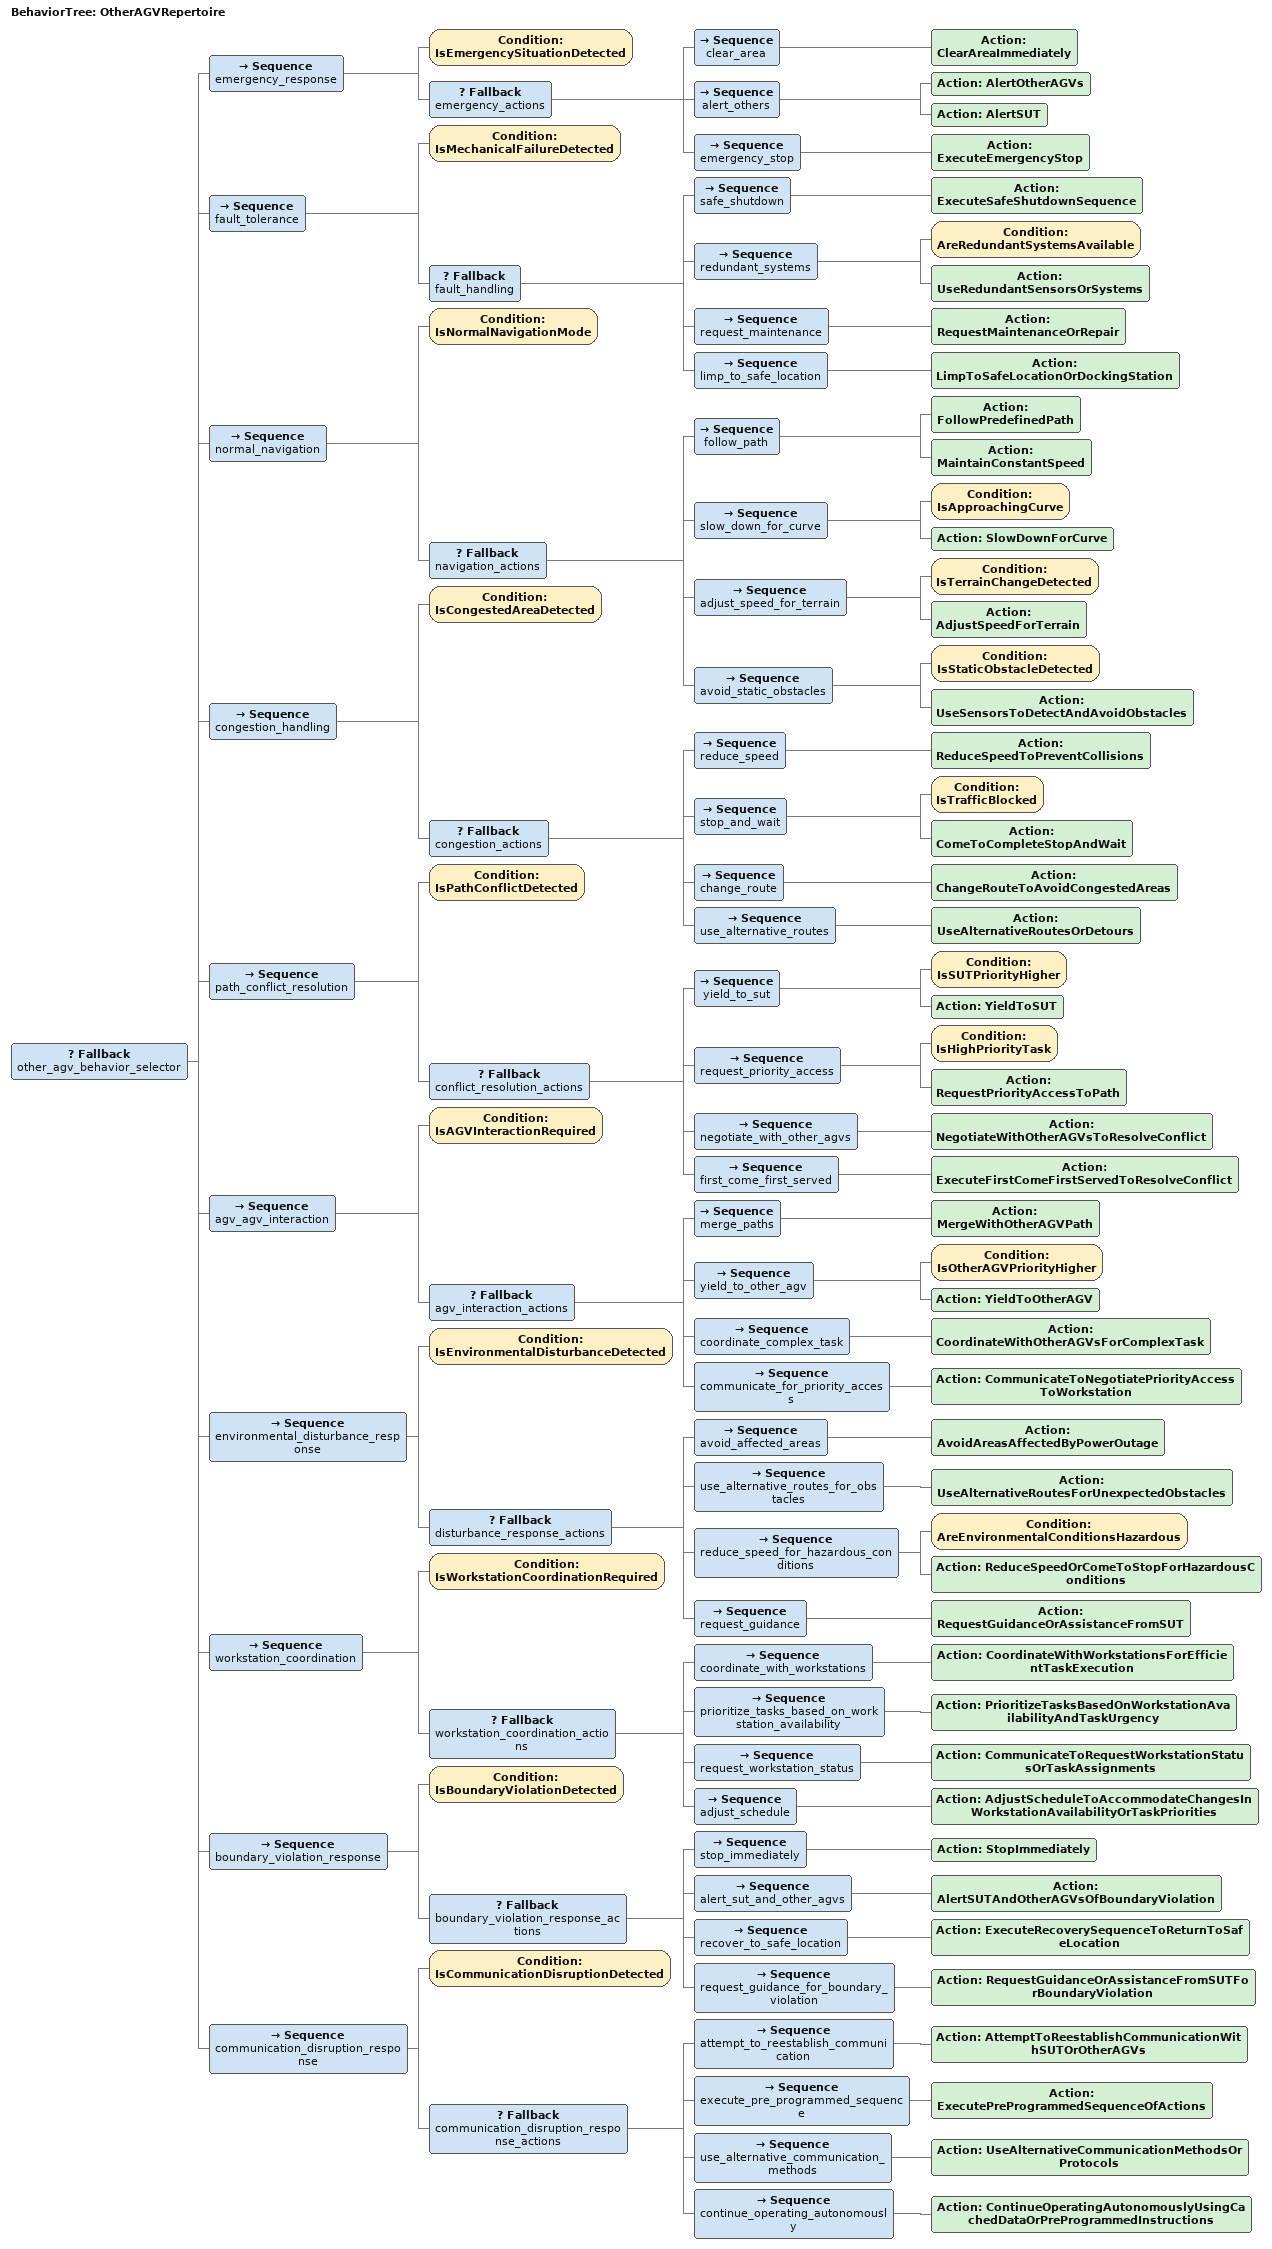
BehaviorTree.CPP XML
<root BTCPP_format="4">
  <BehaviorTree ID="OtherAGVRepertoire">
    <Fallback name="other_agv_behavior_selector">

      <!-- Dimension 5: Emergency Response -->
      <Sequence name="emergency_response">
        <Condition ID="IsEmergencySituationDetected"/>
        <Fallback name="emergency_actions">
          <Sequence name="clear_area">
            <Action ID="ClearAreaImmediately"/>
          </Sequence>
          <Sequence name="alert_others">
            <Action ID="AlertOtherAGVs"/>
            <Action ID="AlertSUT"/>
          </Sequence>
          <Sequence name="emergency_stop">
            <Action ID="ExecuteEmergencyStop"/>
          </Sequence>
        </Fallback>
      </Sequence>

      <!-- Dimension 4: Fault Tolerance -->
      <Sequence name="fault_tolerance">
        <Condition ID="IsMechanicalFailureDetected"/>
        <Fallback name="fault_handling">
          <Sequence name="safe_shutdown">
            <Action ID="ExecuteSafeShutdownSequence"/>
          </Sequence>
          <Sequence name="redundant_systems">
            <Condition ID="AreRedundantSystemsAvailable"/>
            <Action ID="UseRedundantSensorsOrSystems"/>
          </Sequence>
          <Sequence name="request_maintenance">
            <Action ID="RequestMaintenanceOrRepair"/>
          </Sequence>
          <Sequence name="limp_to_safe_location">
            <Action ID="LimpToSafeLocationOrDockingStation"/>
          </Sequence>
        </Fallback>
      </Sequence>

      <!-- Dimension 1: Normal Navigation -->
      <Sequence name="normal_navigation">
        <Condition ID="IsNormalNavigationMode"/>
        <Fallback name="navigation_actions">
          <Sequence name="follow_path">
            <Action ID="FollowPredefinedPath"/>
            <Action ID="MaintainConstantSpeed"/>
          </Sequence>
          <Sequence name="slow_down_for_curve">
            <Condition ID="IsApproachingCurve"/>
            <Action ID="SlowDownForCurve"/>
          </Sequence>
          <Sequence name="adjust_speed_for_terrain">
            <Condition ID="IsTerrainChangeDetected"/>
            <Action ID="AdjustSpeedForTerrain"/>
          </Sequence>
          <Sequence name="avoid_static_obstacles">
            <Condition ID="IsStaticObstacleDetected"/>
            <Action ID="UseSensorsToDetectAndAvoidObstacles"/>
          </Sequence>
        </Fallback>
      </Sequence>

      <!-- Dimension 2: Congestion Handling -->
      <Sequence name="congestion_handling">
        <Condition ID="IsCongestedAreaDetected"/>
        <Fallback name="congestion_actions">
          <Sequence name="reduce_speed">
            <Action ID="ReduceSpeedToPreventCollisions"/>
          </Sequence>
          <Sequence name="stop_and_wait">
            <Condition ID="IsTrafficBlocked"/>
            <Action ID="ComeToCompleteStopAndWait"/>
          </Sequence>
          <Sequence name="change_route">
            <Action ID="ChangeRouteToAvoidCongestedAreas"/>
          </Sequence>
          <Sequence name="use_alternative_routes">
            <Action ID="UseAlternativeRoutesOrDetours"/>
          </Sequence>
        </Fallback>
      </Sequence>

      <!-- Dimension 3: Path Conflict Resolution -->
      <Sequence name="path_conflict_resolution">
        <Condition ID="IsPathConflictDetected"/>
        <Fallback name="conflict_resolution_actions">
          <Sequence name="yield_to_sut">
            <Condition ID="IsSUTPriorityHigher"/>
            <Action ID="YieldToSUT"/>
          </Sequence>
          <Sequence name="request_priority_access">
            <Condition ID="IsHighPriorityTask"/>
            <Action ID="RequestPriorityAccessToPath"/>
          </Sequence>
          <Sequence name="negotiate_with_other_agvs">
            <Action ID="NegotiateWithOtherAGVsToResolveConflict"/>
          </Sequence>
          <Sequence name="first_come_first_served">
            <Action ID="ExecuteFirstComeFirstServedToResolveConflict"/>
          </Sequence>
        </Fallback>
      </Sequence>

      <!-- Dimension 6: AGV-AGV Interaction -->
      <Sequence name="agv_agv_interaction">
        <Condition ID="IsAGVInteractionRequired"/>
        <Fallback name="agv_interaction_actions">
          <Sequence name="merge_paths">
            <Action ID="MergeWithOtherAGVPath"/>
          </Sequence>
          <Sequence name="yield_to_other_agv">
            <Condition ID="IsOtherAGVPriorityHigher"/>
            <Action ID="YieldToOtherAGV"/>
          </Sequence>
          <Sequence name="coordinate_complex_task">
            <Action ID="CoordinateWithOtherAGVsForComplexTask"/>
          </Sequence>
          <Sequence name="communicate_for_priority_access">
            <Action ID="CommunicateToNegotiatePriorityAccessToWorkstation"/>
          </Sequence>
        </Fallback>
      </Sequence>

      <!-- Dimension 7: Environmental Disturbance Response -->
      <Sequence name="environmental_disturbance_response">
        <Condition ID="IsEnvironmentalDisturbanceDetected"/>
        <Fallback name="disturbance_response_actions">
          <Sequence name="avoid_affected_areas">
            <Action ID="AvoidAreasAffectedByPowerOutage"/>
          </Sequence>
          <Sequence name="use_alternative_routes_for_obstacles">
            <Action ID="UseAlternativeRoutesForUnexpectedObstacles"/>
          </Sequence>
          <Sequence name="reduce_speed_for_hazardous_conditions">
            <Condition ID="AreEnvironmentalConditionsHazardous"/>
            <Action ID="ReduceSpeedOrComeToStopForHazardousConditions"/>
          </Sequence>
          <Sequence name="request_guidance">
            <Action ID="RequestGuidanceOrAssistanceFromSUT"/>
          </Sequence>
        </Fallback>
      </Sequence>

      <!-- Dimension 8: Workstation Coordination -->
      <Sequence name="workstation_coordination">
        <Condition ID="IsWorkstationCoordinationRequired"/>
        <Fallback name="workstation_coordination_actions">
          <Sequence name="coordinate_with_workstations">
            <Action ID="CoordinateWithWorkstationsForEfficientTaskExecution"/>
          </Sequence>
          <Sequence name="prioritize_tasks_based_on_workstation_availability">
            <Action ID="PrioritizeTasksBasedOnWorkstationAvailabilityAndTaskUrgency"/>
          </Sequence>
          <Sequence name="request_workstation_status">
            <Action ID="CommunicateToRequestWorkstationStatusOrTaskAssignments"/>
          </Sequence>
          <Sequence name="adjust_schedule">
            <Action ID="AdjustScheduleToAccommodateChangesInWorkstationAvailabilityOrTaskPriorities"/>
          </Sequence>
        </Fallback>
      </Sequence>

      <!-- Dimension 9: Boundary Violation Response -->
      <Sequence name="boundary_violation_response">
        <Condition ID="IsBoundaryViolationDetected"/>
        <Fallback name="boundary_violation_response_actions">
          <Sequence name="stop_immediately">
            <Action ID="StopImmediately"/>
          </Sequence>
          <Sequence name="alert_sut_and_other_agvs">
            <Action ID="AlertSUTAndOtherAGVsOfBoundaryViolation"/>
          </Sequence>
          <Sequence name="recover_to_safe_location">
            <Action ID="ExecuteRecoverySequenceToReturnToSafeLocation"/>
          </Sequence>
          <Sequence name="request_guidance_for_boundary_violation">
            <Action ID="RequestGuidanceOrAssistanceFromSUTForBoundaryViolation"/>
          </Sequence>
        </Fallback>
      </Sequence>

      <!-- Dimension 10: Communication Disruption -->
      <Sequence name="communication_disruption_response">
        <Condition ID="IsCommunicationDisruptionDetected"/>
        <Fallback name="communication_disruption_response_actions">
          <Sequence name="attempt_to_reestablish_communication">
            <Action ID="AttemptToReestablishCommunicationWithSUTOrOtherAGVs"/>
          </Sequence>
          <Sequence name="execute_pre_programmed_sequence">
            <Action ID="ExecutePreProgrammedSequenceOfActions"/>
          </Sequence>
          <Sequence name="use_alternative_communication_methods">
            <Action ID="UseAlternativeCommunicationMethodsOrProtocols"/>
          </Sequence>
          <Sequence name="continue_operating_autonomously">
            <Action ID="ContinueOperatingAutonomouslyUsingCachedDataOrPreProgrammedInstructions"/>
          </Sequence>
        </Fallback>
      </Sequence>

    </Fallback>
  </BehaviorTree>
</root>
